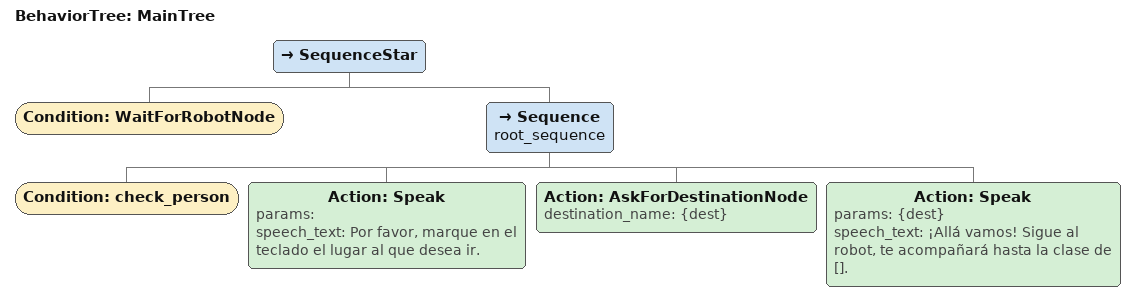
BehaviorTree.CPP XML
<?xml version="1.0"?>
<root main_tree_to_execute="MainTree">
    <BehaviorTree ID="MainTree">
        <SequenceStar>
            <Condition ID="WaitForRobotNode"/>
            <Sequence name="root_sequence">
                <Condition ID="check_person"/>
                <Action ID="Speak" params="" speech_text="Por favor, marque en el teclado el lugar al que desea ir."/>
                <Action ID="AskForDestinationNode" destination_name="{dest}"/>
                <Action ID="Speak" params="{dest}" speech_text="¡Allá vamos! Sigue al robot, te acompañará hasta la clase de []."/>
            </Sequence>
        </SequenceStar>
    </BehaviorTree>
</root>
